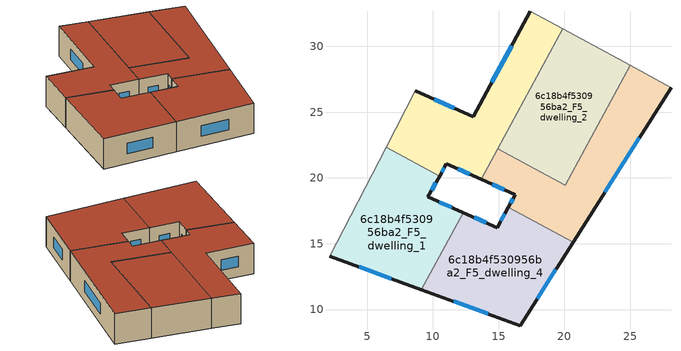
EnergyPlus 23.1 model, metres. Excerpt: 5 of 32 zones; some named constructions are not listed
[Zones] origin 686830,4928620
6c18b4f530956ba2_F5_dwelling_0
 floor to 6c18b4f530956ba2_F4_dwelling_0 (EU_floor_Construction): 19.87,31.32 13.66,19.88 11.03,21.07 10.51,20.14 6.46,22.34 8.68,26.61 13.06,24.66 17.42,32.65 z15
 wall outside (EU_wall_Construction): 17.42,32.65 13.06,24.66 8.68,26.61 / 10.51,20.14 11.03,21.07 13.66,19.88 z15:18
 wall adiabatic (EU_wall_Construction): 19.87,31.32 17.42,32.65 / 8.68,26.61 6.46,22.34 z15:18
 wall to 6c18b4f530956ba2_F5_dwelling_1 (EU_wall_Construction): 6.46,22.34 10.51,20.14 z15:18
 wall to 6c18b4f530956ba2_F5_dwelling_2 (EU_wall_Construction): 14.93,22.22 19.87,31.32 z15:18
 wall to 6c18b4f530956ba2_F5_dwelling_3 (EU_wall_Construction): 13.66,19.88 14.93,22.22 z15:18
 window (EU_Window_Construction): 16,30.05 14.48,27.26 / 11.88,20.68 12.81,20.27 / 10.68,20.45 10.86,20.77 / 11.63,25.3 10.1,25.98 z15.98:17.02
 roof outside (EU_roof_Construction): 13.66,19.88 19.87,31.32 17.42,32.65 13.06,24.66 8.68,26.61 6.46,22.34 10.51,20.14 11.03,21.07 z18
6c18b4f530956ba2_F5_dwelling_1
 floor to 6c18b4f530956ba2_F4_dwelling_1 (EU_floor_Construction): 10.51,20.14 9.62,18.55 12.3,17.37 9.13,11.52 2.15,14.06 6.46,22.34 z15
 wall outside (EU_wall_Construction): 2.15,14.06 9.13,11.52 / 12.3,17.37 9.62,18.55 10.51,20.14 z15:18
 wall to 6c18b4f530956ba2_F5_dwelling_4 (EU_wall_Construction): 9.13,11.52 12.3,17.37 z15:18
 wall adiabatic (EU_wall_Construction): 6.46,22.34 2.15,14.06 z15:18
 window (EU_Window_Construction): 4.42,13.23 6.86,12.35 / 9.91,19.07 10.22,19.63 / 11.43,17.75 10.49,18.17 z15.98:17.02
 roof outside (EU_roof_Construction): 9.13,11.52 12.3,17.37 9.62,18.55 10.51,20.14 6.46,22.34 2.15,14.06 z18
6c18b4f530956ba2_F5_dwelling_2
 floor to 6c18b4f530956ba2_F4_dwelling_2 (EU_floor_Construction): 24.99,28.55 20.05,19.44 14.93,22.22 19.87,31.32 z15
 wall to 6c18b4f530956ba2_F5_dwelling_3 (EU_wall_Construction): 14.93,22.22 20.05,19.44 24.99,28.55 z15:18
 wall adiabatic (EU_wall_Construction): 24.99,28.55 19.87,31.32 z15:18
 roof outside (EU_roof_Construction): 20.05,19.44 24.99,28.55 19.87,31.32 14.93,22.22 z18
6c18b4f530956ba2_F5_dwelling_3
 floor to 6c18b4f530956ba2_F4_dwelling_3 (EU_floor_Construction): 28.1,26.86 20.65,15.1 15.74,17.77 16.26,18.71 13.66,19.88 14.93,22.22 20.05,19.44 24.99,28.55 z15
 wall outside (EU_wall_Construction): 20.65,15.1 28.1,26.86 / 13.66,19.88 16.26,18.71 15.74,17.77 z15:18
 wall adiabatic (EU_wall_Construction): 28.1,26.86 24.99,28.55 z15:18
 wall to 6c18b4f530956ba2_F5_dwelling_4 (EU_wall_Construction): 15.74,17.77 20.65,15.1 z15:18
 window (EU_Window_Construction): 23.07,18.93 25.68,23.04 / 16.09,18.4 15.91,18.07 / 14.51,19.5 15.41,19.09 z15.98:17.02
 roof outside (EU_roof_Construction): 20.65,15.1 28.1,26.86 24.99,28.55 20.05,19.44 14.93,22.22 13.66,19.88 16.26,18.71 15.74,17.77 z18
6c18b4f530956ba2_F5_dwelling_4
 floor to 6c18b4f530956ba2_F4_dwelling_4 (EU_floor_Construction): 20.65,15.1 16.65,8.78 9.13,11.52 12.3,17.37 14.89,16.23 15.74,17.77 z15
 wall outside (EU_wall_Construction): 9.13,11.52 16.65,8.78 20.65,15.1 / 15.74,17.77 14.89,16.23 12.3,17.37 z15:18
 window (EU_Window_Construction): 17.95,10.84 19.35,13.05 / 11.57,10.63 14.2,9.67 / 14.05,16.6 13.14,17 / 15.46,17.27 15.16,16.73 z15.98:17.02
 roof outside (EU_roof_Construction): 16.65,8.78 20.65,15.1 15.74,17.77 14.89,16.23 12.3,17.37 9.13,11.52 z18
[HVACTEMPLATE:THERMOSTAT] Constant Heating Setpoint=20; Constant Cooling Setpoint=50
EU_HeatOnly_6c18b4f530956ba2_F0_dwelling_0; EU_HeatOnly_6c18b4f530956ba2_F0_dwelling_1; EU_HeatOnly_6c18b4f530956ba2_F0_dwelling_2; EU_HeatOnly_6c18b4f530956ba2_F0_dwelling_3; EU_HeatOnly_6c18b4f530956ba2_F0_dwelling_4; EU_HeatOnly_6c18b4f530956ba2_F0_dwelling_5; EU_HeatOnly_6c18b4f530956ba2_F1_dwelling_0; EU_HeatOnly_6c18b4f530956ba2_F1_dwelling_1; EU_HeatOnly_6c18b4f530956ba2_F1_dwelling_2; EU_HeatOnly_6c18b4f530956ba2_F1_dwelling_3; EU_HeatOnly_6c18b4f530956ba2_F1_dwelling_4; EU_HeatOnly_6c18b4f530956ba2_F1_dwelling_5; EU_HeatOnly_6c18b4f530956ba2_F2_dwelling_0; EU_HeatOnly_6c18b4f530956ba2_F2_dwelling_1; EU_HeatOnly_6c18b4f530956ba2_F2_dwelling_2; EU_HeatOnly_6c18b4f530956ba2_F2_dwelling_3; EU_HeatOnly_6c18b4f530956ba2_F2_dwelling_4; EU_HeatOnly_6c18b4f530956ba2_F3_dwelling_0; EU_HeatOnly_6c18b4f530956ba2_F3_dwelling_1; EU_HeatOnly_6c18b4f530956ba2_F3_dwelling_2; EU_HeatOnly_6c18b4f530956ba2_F3_dwelling_3; EU_HeatOnly_6c18b4f530956ba2_F3_dwelling_4; EU_HeatOnly_6c18b4f530956ba2_F4_dwelling_0; EU_HeatOnly_6c18b4f530956ba2_F4_dwelling_1; EU_HeatOnly_6c18b4f530956ba2_F4_dwelling_2; EU_HeatOnly_6c18b4f530956ba2_F4_dwelling_3; EU_HeatOnly_6c18b4f530956ba2_F4_dwelling_4; EU_HeatOnly_6c18b4f530956ba2_F5_dwelling_0; EU_HeatOnly_6c18b4f530956ba2_F5_dwelling_1; EU_HeatOnly_6c18b4f530956ba2_F5_dwelling_2; EU_HeatOnly_6c18b4f530956ba2_F5_dwelling_3; EU_HeatOnly_6c18b4f530956ba2_F5_dwelling_4
[SCHEDULE:CONSTANT]
Name | Hourly Value
EU_AlwaysOn | 1
EU_CoolingOff | 0
[SCHEDULE:FILE] Column Number=1; Rows to Skip at Top=0; Number of Hours of Data=8760; Column Separator=Comma; Interpolate to Timestep=No; Minutes per Item=60; Adjust Schedule for Daylight Savings=Yes
Name | File
EU_Step8_GainSchedule_6c18b4f530956ba2_F1_dwelling_2_f000 | ../../schedules/6c18b4f530956ba2/6c18b4f530956ba2_F1_dwelling_2_f000_gain.csv
EU_Step8_GainSchedule_6c18b4f530956ba2_F1_dwelling_3_f000 | ../../schedules/6c18b4f530956ba2/6c18b4f530956ba2_F1_dwelling_3_f000_gain.csv
EU_Step8_GainSchedule_6c18b4f530956ba2_F1_dwelling_4_f000 | ../../schedules/6c18b4f530956ba2/6c18b4f530956ba2_F1_dwelling_4_f000_gain.csv
EU_Step8_GainSchedule_6c18b4f530956ba2_F1_dwelling_5_f000 | ../../schedules/6c18b4f530956ba2/6c18b4f530956ba2_F1_dwelling_5_f000_gain.csv
EU_Step8_GainSchedule_6c18b4f530956ba2_F2_dwelling_0_f000 | ../../schedules/6c18b4f530956ba2/6c18b4f530956ba2_F2_dwelling_0_f000_gain.csv
EU_Step8_GainSchedule_6c18b4f530956ba2_F2_dwelling_1_f000 | ../../schedules/6c18b4f530956ba2/6c18b4f530956ba2_F2_dwelling_1_f000_gain.csv
EU_Step8_GainSchedule_6c18b4f530956ba2_F2_dwelling_2_f000 | ../../schedules/6c18b4f530956ba2/6c18b4f530956ba2_F2_dwelling_2_f000_gain.csv
EU_Step8_GainSchedule_6c18b4f530956ba2_F2_dwelling_3_f000 | ../../schedules/6c18b4f530956ba2/6c18b4f530956ba2_F2_dwelling_3_f000_gain.csv
EU_Step8_GainSchedule_6c18b4f530956ba2_F2_dwelling_4_f000 | ../../schedules/6c18b4f530956ba2/6c18b4f530956ba2_F2_dwelling_4_f000_gain.csv
EU_Step8_GainSchedule_6c18b4f530956ba2_F3_dwelling_0_f000 | ../../schedules/6c18b4f530956ba2/6c18b4f530956ba2_F3_dwelling_0_f000_gain.csv
EU_Step8_GainSchedule_6c18b4f530956ba2_F3_dwelling_1_f000 | ../../schedules/6c18b4f530956ba2/6c18b4f530956ba2_F3_dwelling_1_f000_gain.csv
EU_Step8_GainSchedule_6c18b4f530956ba2_F3_dwelling_2_f000 | ../../schedules/6c18b4f530956ba2/6c18b4f530956ba2_F3_dwelling_2_f000_gain.csv
EU_Step8_GainSchedule_6c18b4f530956ba2_F3_dwelling_3_f000 | ../../schedules/6c18b4f530956ba2/6c18b4f530956ba2_F3_dwelling_3_f000_gain.csv
EU_Step8_GainSchedule_6c18b4f530956ba2_F3_dwelling_4_f000 | ../../schedules/6c18b4f530956ba2/6c18b4f530956ba2_F3_dwelling_4_f000_gain.csv
EU_Step8_GainSchedule_6c18b4f530956ba2_F4_dwelling_0_f000 | ../../schedules/6c18b4f530956ba2/6c18b4f530956ba2_F4_dwelling_0_f000_gain.csv
EU_Step8_GainSchedule_6c18b4f530956ba2_F4_dwelling_1_f000 | ../../schedules/6c18b4f530956ba2/6c18b4f530956ba2_F4_dwelling_1_f000_gain.csv
EU_Step8_GainSchedule_6c18b4f530956ba2_F4_dwelling_2_f000 | ../../schedules/6c18b4f530956ba2/6c18b4f530956ba2_F4_dwelling_2_f000_gain.csv
EU_Step8_GainSchedule_6c18b4f530956ba2_F4_dwelling_3_f000 | ../../schedules/6c18b4f530956ba2/6c18b4f530956ba2_F4_dwelling_3_f000_gain.csv
EU_Step8_GainSchedule_6c18b4f530956ba2_F4_dwelling_4_f000 | ../../schedules/6c18b4f530956ba2/6c18b4f530956ba2_F4_dwelling_4_f000_gain.csv
EU_Step8_GainSchedule_6c18b4f530956ba2_F5_dwelling_0_f000 | ../../schedules/6c18b4f530956ba2/6c18b4f530956ba2_F5_dwelling_0_f000_gain.csv
EU_Step8_GainSchedule_6c18b4f530956ba2_F5_dwelling_1_f000 | ../../schedules/6c18b4f530956ba2/6c18b4f530956ba2_F5_dwelling_1_f000_gain.csv
EU_Step8_GainSchedule_6c18b4f530956ba2_F5_dwelling_2_f000 | ../../schedules/6c18b4f530956ba2/6c18b4f530956ba2_F5_dwelling_2_f000_gain.csv
EU_Step8_GainSchedule_6c18b4f530956ba2_F5_dwelling_3_f000 | ../../schedules/6c18b4f530956ba2/6c18b4f530956ba2_F5_dwelling_3_f000_gain.csv
EU_Step8_GainSchedule_6c18b4f530956ba2_F5_dwelling_4_f000 | ../../schedules/6c18b4f530956ba2/6c18b4f530956ba2_F5_dwelling_4_f000_gain.csv
